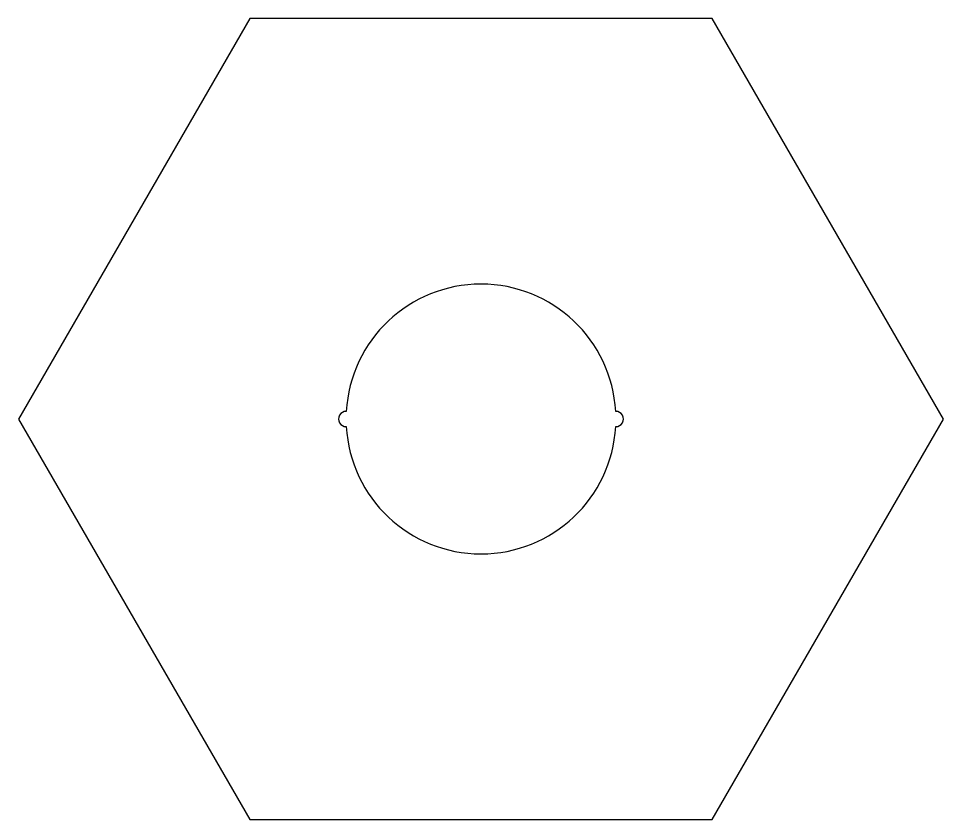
# Model space of a CAD drawing. Header units: millimetres. Extents: x -152 to 152, y -132 to 132.
import ezdxf

# ---------------------------------------------------------------- set-up
doc = ezdxf.new("R2010")
doc.units = ezdxf.units.MM
doc.layers.get('0').update_dxf_attribs({"linetype": 'CONTINUOUS'})

msp = doc.modelspace()

# ---------------------------------------------------------------- linework, layer by layer
msp.add_lwpolyline([(-76.2, 131.98), (-152.4, 0), (-76.2, -131.98), (76.2, -131.98), (152.4, 0), (76.2, 131.98)], close=True)
msp.add_lwpolyline([(44.38, 2.5, 0.945274), (-44.38, 2.5, 1.028528), (-44.38, -2.5, 0.945274), (44.38, -2.5, 1.028528)], format="xyb", close=True)

doc.saveas('drawing.dxf')
